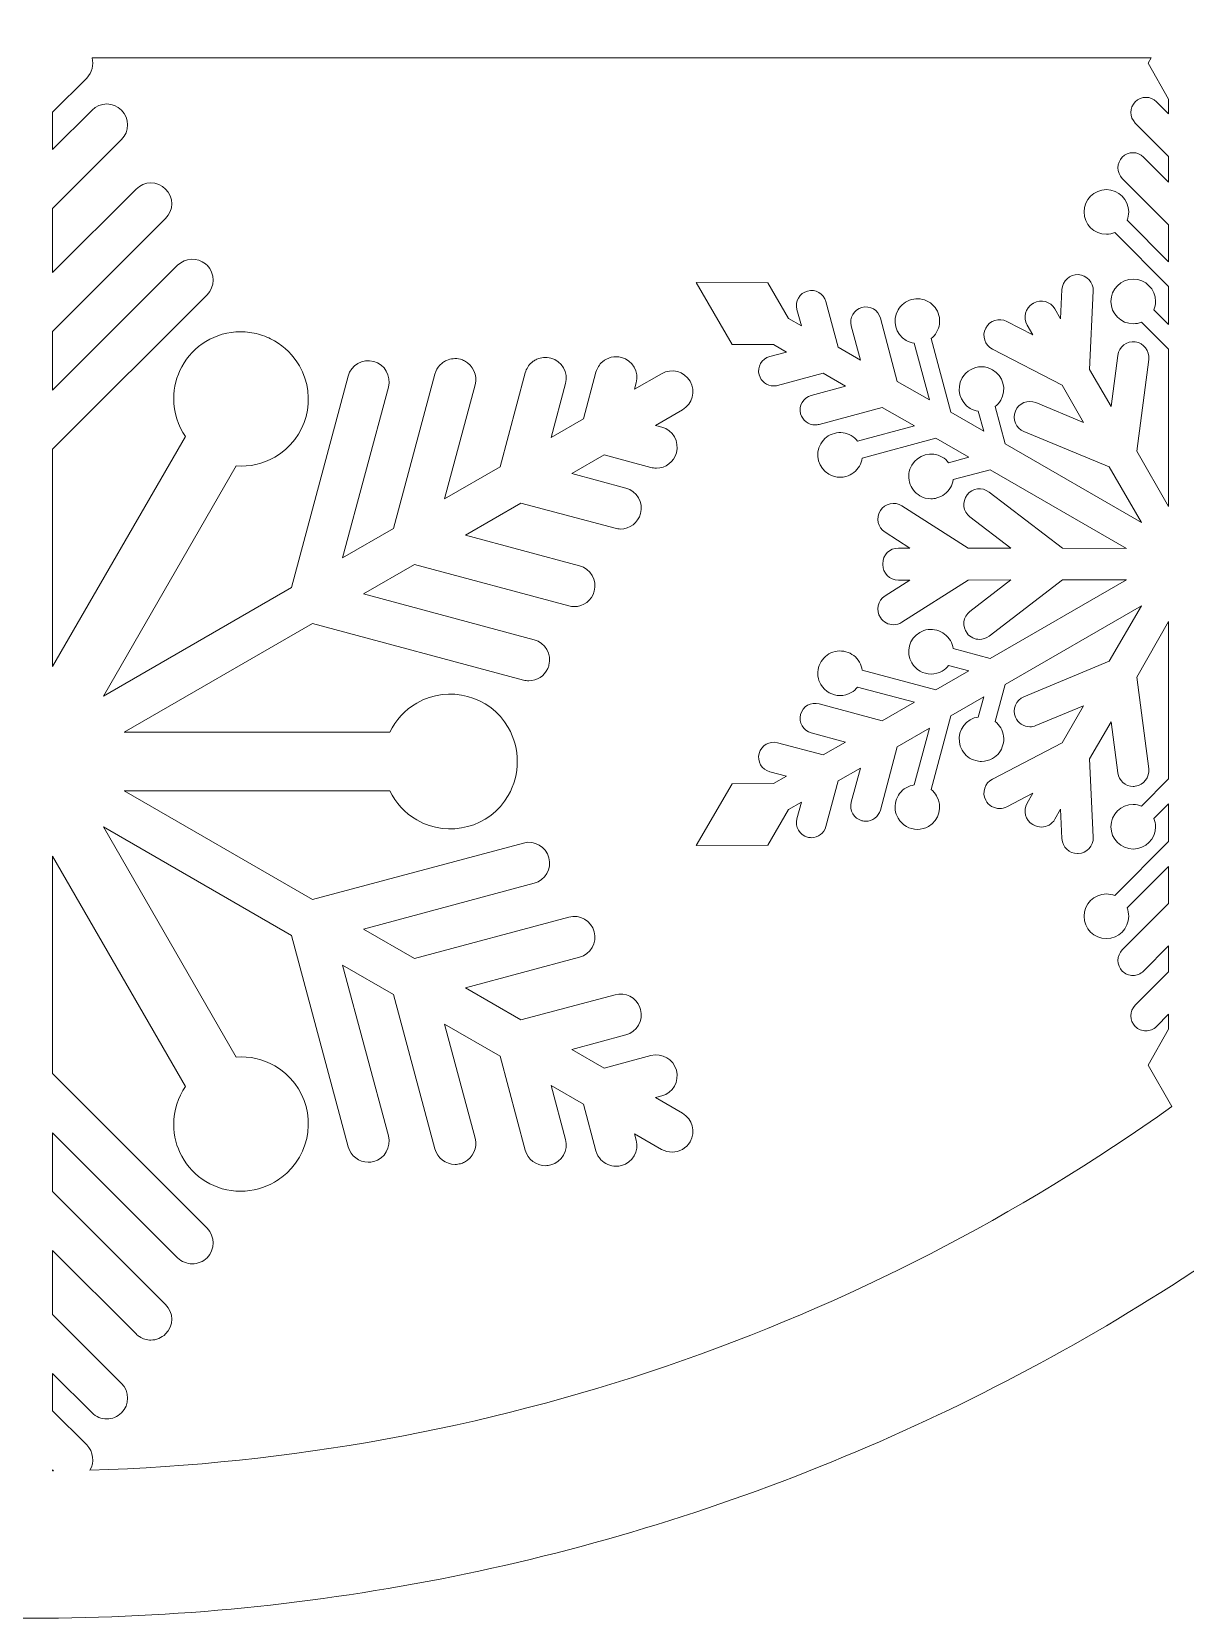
# Model space of a CAD drawing. Extents: x 466 to 614, y -640 to -438.
# Drawn here: x 540 to 580.6, y -640 to -584.2 of the extents above; entities that cross this region are included whole.
import ezdxf

# ---------------------------------------------------------------- set-up
doc = ezdxf.new("R2010")
doc.units = 0
doc.header["$MEASUREMENT"] = 0
doc.layers.add('Layer 1', color=7, linetype='Continuous', lineweight=0)

msp = doc.modelspace()

# ---------------------------------------------------------------- linework, layer by layer
at = {"layer": 'Layer 1'}
for points, knots in [([(614.198, -559.449), (613.622, -552.3), (612.027, -545.335), (609.434, -538.656), (609.165, -537.96), (608.884, -537.267), (608.592, -536.578), (607.313, -533.554), (605.846, -530.634), (604.195, -527.828), (603.716, -527.014), (603.222, -526.209), (602.713, -525.414), (601.444, -523.435), (600.081, -521.517), (598.626, -519.662), (602.792, -522.693), (609.454, -523.118), (612.538, -518.351), (613.004, -517.635), (612.378, -516.842), (611.641, -516.78), (606.961, -516.404), (604.298, -511.363), (603.151, -507.365), (601.705, -502.358), (601.176, -496.789), (597.512, -492.777), (595.919, -491.032), (593.965, -489.822), (591.838, -488.987), (594.557, -488.632), (597.213, -487.965), (599.702, -486.727), (604.34, -484.426), (608.213, -480.031), (608.415, -474.67), (608.644, -468.739), (604.646, -463.649), (600.036, -460.395), (595.05, -456.869), (589.154, -455.006), (583.96, -451.856), (581.463, -450.34), (579.356, -448.497), (577.409, -446.335), (575.699, -444.422), (573.974, -442.392), (571.687, -441.147), (566.576, -438.366), (560.666, -440.994), (557.314, -445.25), (555.457, -447.614), (554.22, -450.354), (553.135, -453.135), (551.911, -456.285), (550.764, -459.47), (549.589, -462.641), (549.38, -463.204), (549.171, -463.76), (548.963, -464.323), (548.511, -462.655), (547.19, -461.285), (545.451, -460.506), (544.026, -459.866), (542.42, -459.456), (540.883, -459.226), (540.59, -459.182), (540.294, -459.161), (540, -459.155), (539.706, -459.161), (539.41, -459.182), (539.117, -459.226), (537.58, -459.456), (535.974, -459.866), (534.549, -460.506), (532.81, -461.285), (531.489, -462.655), (531.037, -464.323), (530.829, -463.76), (530.62, -463.204), (530.411, -462.641), (529.236, -459.47), (528.089, -456.285), (526.865, -453.135), (525.78, -450.354), (524.543, -447.614), (522.686, -445.25), (519.334, -440.994), (513.424, -438.366), (508.313, -441.147), (506.026, -442.392), (504.301, -444.422), (502.591, -446.335), (500.644, -448.497), (498.537, -450.34), (496.04, -451.856), (490.846, -455.006), (484.95, -456.869), (479.964, -460.395), (475.354, -463.649), (471.356, -468.739), (471.585, -474.67), (471.787, -480.031), (475.66, -484.426), (480.298, -486.727), (482.787, -487.965), (485.443, -488.632), (488.162, -488.987), (486.035, -489.822), (484.081, -491.032), (482.488, -492.777), (478.824, -496.789), (478.295, -502.358), (476.849, -507.365), (475.702, -511.363), (473.039, -516.404), (468.359, -516.78), (467.622, -516.842), (466.996, -517.635), (467.462, -518.351), (470.546, -523.118), (477.208, -522.693), (481.374, -519.662), (479.919, -521.517), (478.556, -523.435), (477.287, -525.414), (476.778, -526.209), (476.284, -527.014), (475.805, -527.828), (474.154, -530.634), (472.687, -533.554), (471.408, -536.578), (471.116, -537.267), (470.835, -537.96), (470.566, -538.656), (467.973, -545.335), (466.378, -552.3), (465.802, -559.449), (465.639, -561.47), (465.556, -563.507), (465.556, -565.556), (465.556, -574.849), (467.24, -583.889), (470.566, -592.457), (470.835, -593.152), (471.116, -593.844), (471.408, -594.534), (474.199, -601.134), (477.888, -607.233), (482.413, -612.741), (482.413, -612.741), (482.355, -612.839), (482.355, -612.839), (482.355, -612.839), (482.492, -612.839), (482.492, -612.839), (484.021, -614.693), (485.644, -616.48), (487.36, -618.196), (494.196, -625.031), (502.157, -630.399), (511.022, -634.149), (520.202, -638.03), (529.951, -640), (540, -640), (550.049, -640), (559.798, -638.03), (568.978, -634.149), (577.843, -630.399), (585.804, -625.031), (592.64, -618.196), (594.356, -616.48), (595.979, -614.693), (597.508, -612.839), (597.508, -612.839), (597.645, -612.839), (597.645, -612.839), (597.645, -612.839), (597.587, -612.741), (597.587, -612.741), (602.112, -607.233), (605.801, -601.134), (608.592, -594.534), (608.884, -593.844), (609.165, -593.152), (609.434, -592.457), (612.76, -583.889), (614.444, -574.849), (614.444, -565.556), (614.444, -563.507), (614.361, -561.47), (614.198, -559.449)], [0, 0, 0, 0, 1, 1, 1, 2, 2, 2, 3, 3, 3, 4, 4, 4, 5, 5, 5, 6, 6, 6, 7, 7, 7, 8, 8, 8, 9, 9, 9, 10, 10, 10, 11, 11, 11, 12, 12, 12, 13, 13, 13, 14, 14, 14, 15, 15, 15, 16, 16, 16, 17, 17, 17, 18, 18, 18, 19, 19, 19, 20, 20, 20, 21, 21, 21, 22, 22, 22, 23, 23, 23, 24, 24, 24, 25, 25, 25, 26, 26, 26, 27, 27, 27, 28, 28, 28, 29, 29, 29, 30, 30, 30, 31, 31, 31, 32, 32, 32, 33, 33, 33, 34, 34, 34, 35, 35, 35, 36, 36, 36, 37, 37, 37, 38, 38, 38, 39, 39, 39, 40, 40, 40, 41, 41, 41, 42, 42, 42, 43, 43, 43, 44, 44, 44, 45, 45, 45, 46, 46, 46, 47, 47, 47, 48, 48, 48, 49, 49, 49, 50, 50, 50, 51, 51, 51, 52, 52, 52, 53, 53, 53, 54, 54, 54, 55, 55, 55, 56, 56, 56, 57, 57, 57, 58, 58, 58, 59, 59, 59, 60, 60, 60, 61, 61, 61, 62, 62, 62, 63, 63, 63, 64, 64, 64, 64]), ([(542.047, -634.793), (542.211, -634.512), (542.173, -634.146), (541.933, -633.906), (541.933, -633.906), (540.732, -632.706), (540.732, -632.706), (540.732, -632.706), (540.732, -631.393), (540.732, -631.393), (540.732, -631.393), (542.12, -632.781), (542.12, -632.781), (542.262, -632.922), (542.451, -632.994), (542.638, -632.994), (542.826, -632.994), (543.013, -632.922), (543.154, -632.781), (543.443, -632.495), (543.443, -632.029), (543.154, -631.743), (543.154, -631.743), (540.732, -629.321), (540.732, -629.321), (540.732, -629.321), (540.732, -627.068), (540.732, -627.068), (540.732, -627.068), (543.67, -630.006), (543.67, -630.006), (543.706, -630.041), (543.745, -630.072), (543.786, -630.099), (543.908, -630.179), (544.049, -630.22), (544.189, -630.22), (544.376, -630.22), (544.563, -630.147), (544.708, -630.006), (544.994, -629.72), (544.994, -629.255), (544.708, -628.969), (544.708, -628.969), (540.732, -624.996), (540.732, -624.996), (540.732, -624.996), (540.732, -622.93), (540.732, -622.93), (540.732, -622.93), (545.13, -627.325), (545.13, -627.325), (545.272, -627.469), (545.459, -627.541), (545.646, -627.541), (545.836, -627.541), (546.023, -627.469), (546.164, -627.325), (546.45, -627.039), (546.45, -626.576), (546.164, -626.29), (546.164, -626.29), (540.732, -620.855), (540.732, -620.855), (540.732, -620.855), (540.732, -613.215), (540.732, -613.215), (540.732, -613.215), (545.405, -621.307), (545.405, -621.307), (545.146, -621.687), (544.994, -622.144), (544.994, -622.638), (544.994, -623.044), (545.096, -623.425), (545.277, -623.758), (545.674, -624.49), (546.45, -624.988), (547.343, -624.988), (547.779, -624.988), (548.185, -624.871), (548.536, -624.665), (548.712, -624.566), (548.875, -624.44), (549.025, -624.296), (549.172, -624.151), (549.303, -623.983), (549.41, -623.796), (550.059, -622.671), (549.674, -621.232), (548.549, -620.583), (548.124, -620.337), (547.651, -620.241), (547.194, -620.275), (547.194, -620.275), (542.521, -612.184), (542.521, -612.184), (542.521, -612.184), (549.137, -616.004), (549.137, -616.004), (549.137, -616.004), (551.126, -623.424), (551.126, -623.424), (551.214, -623.753), (551.511, -623.967), (551.834, -623.967), (551.896, -623.967), (551.96, -623.959), (552.024, -623.943), (552.414, -623.839), (552.647, -623.435), (552.543, -623.045), (552.543, -623.045), (550.933, -617.041), (550.933, -617.041), (550.933, -617.041), (552.722, -618.073), (552.722, -618.073), (552.722, -618.073), (554.176, -623.502), (554.176, -623.502), (554.264, -623.831), (554.561, -624.045), (554.884, -624.045), (554.946, -624.045), (555.01, -624.037), (555.074, -624.02), (555.123, -624.007), (555.169, -623.99), (555.213, -623.968), (555.517, -623.816), (555.684, -623.466), (555.593, -623.122), (555.593, -623.122), (554.515, -619.11), (554.515, -619.11), (554.515, -619.11), (556.47, -620.235), (556.47, -620.235), (556.47, -620.235), (557.354, -623.545), (557.354, -623.545), (557.443, -623.873), (557.739, -624.09), (558.063, -624.09), (558.094, -624.09), (558.125, -624.088), (558.157, -624.084), (558.188, -624.079), (558.221, -624.073), (558.253, -624.063), (558.643, -623.959), (558.875, -623.558), (558.771, -623.165), (558.771, -623.165), (558.263, -621.272), (558.263, -621.272), (558.263, -621.272), (559.399, -621.93), (559.399, -621.93), (559.399, -621.93), (559.841, -623.569), (559.841, -623.569), (559.873, -623.691), (559.934, -623.798), (560.016, -623.884), (560.152, -624.027), (560.344, -624.111), (560.546, -624.111), (560.61, -624.111), (560.675, -624.103), (560.736, -624.087), (561.129, -623.983), (561.359, -623.579), (561.255, -623.189), (561.255, -623.189), (561.196, -622.965), (561.196, -622.965), (561.196, -622.965), (562.15, -623.518), (562.15, -623.518), (562.265, -623.582), (562.391, -623.614), (562.516, -623.614), (562.77, -623.614), (563.014, -623.483), (563.15, -623.248), (563.353, -622.898), (563.233, -622.449), (562.883, -622.248), (562.883, -622.248), (561.928, -621.695), (561.928, -621.695), (561.928, -621.695), (562.153, -621.636), (562.153, -621.636), (562.543, -621.532), (562.776, -621.131), (562.669, -620.738), (562.565, -620.347), (562.164, -620.115), (561.773, -620.222), (561.773, -620.222), (560.132, -620.66), (560.132, -620.66), (560.132, -620.66), (558.996, -620.003), (558.996, -620.003), (558.996, -620.003), (560.891, -619.495), (560.891, -619.495), (561.281, -619.39), (561.514, -618.99), (561.407, -618.599), (561.401, -618.575), (561.393, -618.551), (561.384, -618.527), (561.253, -618.179), (560.877, -617.983), (560.511, -618.081), (560.511, -618.081), (557.202, -618.965), (557.202, -618.965), (557.202, -618.965), (555.248, -617.84), (555.248, -617.84), (555.248, -617.84), (559.263, -616.765), (559.263, -616.765), (559.653, -616.658), (559.886, -616.257), (559.782, -615.867), (559.677, -615.477), (559.274, -615.244), (558.884, -615.349), (558.884, -615.349), (553.454, -616.803), (553.454, -616.803), (553.454, -616.803), (551.666, -615.771), (551.666, -615.771), (551.666, -615.771), (557.67, -614.162), (557.67, -614.162), (558.06, -614.057), (558.293, -613.656), (558.188, -613.266), (558.084, -612.873), (557.683, -612.641), (557.29, -612.748), (557.29, -612.748), (549.869, -614.734), (549.869, -614.734), (549.869, -614.734), (543.253, -610.914), (543.253, -610.914), (543.253, -610.914), (552.596, -610.914), (552.596, -610.914), (552.794, -611.328), (553.115, -611.689), (553.542, -611.938), (554.668, -612.585), (556.106, -612.2), (556.756, -611.077), (556.972, -610.7), (557.074, -610.288), (557.068, -609.882), (557.074, -609.478), (556.972, -609.067), (556.756, -608.69), (556.106, -607.564), (554.668, -607.179), (553.542, -607.829), (553.115, -608.075), (552.794, -608.436), (552.596, -608.85), (552.596, -608.85), (543.253, -608.85), (543.253, -608.85), (543.253, -608.85), (549.869, -605.03), (549.869, -605.03), (549.869, -605.03), (557.29, -607.019), (557.29, -607.019), (557.354, -607.035), (557.419, -607.043), (557.483, -607.043), (557.763, -607.043), (558.026, -606.877), (558.146, -606.617), (558.163, -606.58), (558.177, -606.541), (558.188, -606.5), (558.293, -606.11), (558.06, -605.706), (557.67, -605.602), (557.67, -605.602), (551.666, -603.993), (551.666, -603.993), (551.666, -603.993), (553.454, -602.961), (553.454, -602.961), (553.454, -602.961), (558.884, -604.415), (558.884, -604.415), (558.948, -604.431), (559.012, -604.439), (559.073, -604.439), (559.397, -604.439), (559.693, -604.225), (559.782, -603.897), (559.886, -603.506), (559.653, -603.105), (559.263, -603.001), (559.263, -603.001), (555.248, -601.924), (555.248, -601.924), (555.248, -601.924), (557.202, -600.798), (557.202, -600.798), (557.202, -600.798), (560.511, -601.683), (560.511, -601.683), (560.573, -601.702), (560.637, -601.71), (560.701, -601.71), (561.025, -601.71), (561.321, -601.493), (561.407, -601.165), (561.514, -600.774), (561.281, -600.373), (560.891, -600.269), (560.891, -600.269), (558.996, -599.761), (558.996, -599.761), (558.996, -599.761), (560.132, -599.104), (560.132, -599.104), (560.132, -599.104), (561.773, -599.545), (561.773, -599.545), (561.835, -599.561), (561.899, -599.569), (561.963, -599.569), (562.286, -599.569), (562.583, -599.352), (562.669, -599.026), (562.776, -598.636), (562.543, -598.232), (562.153, -598.128), (562.153, -598.128), (561.928, -598.069), (561.928, -598.069), (561.928, -598.069), (562.883, -597.518), (562.883, -597.518), (563.233, -597.315), (563.353, -596.866), (563.15, -596.516), (562.949, -596.166), (562.5, -596.045), (562.15, -596.249), (562.15, -596.249), (561.196, -596.799), (561.196, -596.799), (561.196, -596.799), (561.255, -596.575), (561.255, -596.575), (561.359, -596.184), (561.129, -595.783), (560.736, -595.679), (560.492, -595.612), (560.244, -595.678), (560.067, -595.832), (559.96, -595.925), (559.88, -596.049), (559.841, -596.195), (559.841, -596.195), (559.399, -597.834), (559.399, -597.834), (559.399, -597.834), (558.263, -598.491), (558.263, -598.491), (558.263, -598.491), (558.771, -596.599), (558.771, -596.599), (558.875, -596.208), (558.643, -595.805), (558.253, -595.701), (558.082, -595.655), (557.909, -595.674), (557.759, -595.742), (557.738, -595.752), (557.717, -595.763), (557.696, -595.774), (557.656, -595.798), (557.617, -595.825), (557.582, -595.856), (557.475, -595.949), (557.394, -596.073), (557.354, -596.219), (557.354, -596.219), (556.47, -599.529), (556.47, -599.529), (556.47, -599.529), (554.515, -600.654), (554.515, -600.654), (554.515, -600.654), (555.593, -596.642), (555.593, -596.642), (555.684, -596.3), (555.517, -595.948), (555.213, -595.796), (555.169, -595.774), (555.123, -595.756), (555.074, -595.743), (554.903, -595.698), (554.73, -595.717), (554.58, -595.785), (554.538, -595.804), (554.497, -595.828), (554.459, -595.855), (554.42, -595.882), (554.385, -595.913), (554.352, -595.948), (554.27, -596.033), (554.209, -596.14), (554.176, -596.262), (554.176, -596.262), (552.722, -601.691), (552.722, -601.691), (552.722, -601.691), (550.933, -602.723), (550.933, -602.723), (550.933, -602.723), (552.543, -596.719), (552.543, -596.719), (552.647, -596.329), (552.414, -595.925), (552.024, -595.821), (551.634, -595.717), (551.23, -595.949), (551.126, -596.339), (551.126, -596.339), (549.137, -603.76), (549.137, -603.76), (549.137, -603.76), (542.521, -607.58), (542.521, -607.58), (542.521, -607.58), (547.194, -599.488), (547.194, -599.488), (547.651, -599.526), (548.124, -599.427), (548.549, -599.181), (549.674, -598.531), (550.059, -597.093), (549.41, -595.968), (549.193, -595.594), (548.888, -595.3), (548.536, -595.099), (548.36, -594.996), (548.171, -594.915), (547.971, -594.86), (547.772, -594.805), (547.561, -594.776), (547.343, -594.776), (546.45, -594.776), (545.674, -595.273), (545.277, -596.007), (545.096, -596.34), (544.994, -596.722), (544.994, -597.128), (544.994, -597.62), (545.146, -598.08), (545.405, -598.457), (545.405, -598.457), (540.732, -606.548), (540.732, -606.548), (540.732, -606.548), (540.732, -598.908), (540.732, -598.908), (540.732, -598.908), (546.164, -593.476), (546.164, -593.476), (546.45, -593.19), (546.45, -592.725), (546.164, -592.439), (546.147, -592.421), (546.128, -592.405), (546.109, -592.389), (545.821, -592.154), (545.398, -592.171), (545.13, -592.439), (545.13, -592.439), (540.732, -596.834), (540.732, -596.834), (540.732, -596.834), (540.732, -594.77), (540.732, -594.77), (540.732, -594.77), (544.708, -590.795), (544.708, -590.795), (544.994, -590.509), (544.994, -590.044), (544.708, -589.758), (544.421, -589.472), (543.956, -589.472), (543.67, -589.758), (543.67, -589.758), (540.732, -592.696), (540.732, -592.696), (540.732, -592.696), (540.732, -590.445), (540.732, -590.445), (540.732, -590.445), (540.732, -590.442), (540.732, -590.442), (540.732, -590.442), (543.154, -588.02), (543.154, -588.02), (543.443, -587.734), (543.443, -587.272), (543.154, -586.983), (542.871, -586.697), (542.406, -586.697), (542.12, -586.983), (542.12, -586.983), (540.732, -588.371), (540.732, -588.371), (540.732, -588.371), (540.732, -587.058), (540.732, -587.058), (540.732, -587.058), (541.933, -585.858), (541.933, -585.858), (542.125, -585.666), (542.187, -585.394), (542.122, -585.149), (542.122, -585.149), (579.362, -585.149), (579.362, -585.149), (579.362, -585.149), (579.256, -585.335), (579.256, -585.335), (579.256, -585.335), (579.976, -586.595), (579.976, -586.595), (579.976, -586.595), (579.976, -587.117), (579.976, -587.117), (579.976, -587.117), (579.549, -586.69), (579.549, -586.69), (579.344, -586.484), (579.009, -586.484), (578.803, -586.69), (578.596, -586.896), (578.596, -587.231), (578.803, -587.437), (578.803, -587.437), (579.976, -588.61), (579.976, -588.61), (579.976, -588.61), (579.976, -589.519), (579.976, -589.519), (579.976, -589.519), (579.094, -588.636), (579.094, -588.636), (578.888, -588.43), (578.553, -588.43), (578.347, -588.636), (578.141, -588.843), (578.141, -589.177), (578.347, -589.383), (578.347, -589.383), (579.976, -591.012), (579.976, -591.012), (579.976, -591.012), (579.976, -592.314), (579.976, -592.314), (579.976, -592.314), (578.516, -590.855), (578.516, -590.855), (578.552, -590.764), (578.573, -590.666), (578.573, -590.563), (578.573, -590.13), (578.221, -589.779), (577.789, -589.779), (577.356, -589.779), (577.004, -590.13), (577.004, -590.563), (577.004, -590.995), (577.356, -591.347), (577.789, -591.347), (577.892, -591.347), (577.99, -591.327), (578.081, -591.29), (578.081, -591.29), (579.976, -593.186), (579.976, -593.186), (579.976, -593.186), (579.976, -594.519), (579.976, -594.519), (579.976, -594.519), (579.458, -594.002), (579.458, -594.002), (579.495, -593.912), (579.515, -593.813), (579.515, -593.71), (579.515, -593.278), (579.164, -592.926), (578.731, -592.926), (578.298, -592.926), (577.946, -593.278), (577.946, -593.71), (577.946, -594.143), (578.298, -594.494), (578.731, -594.494), (578.834, -594.494), (578.933, -594.474), (579.023, -594.438), (579.023, -594.438), (579.976, -595.391), (579.976, -595.391), (579.976, -595.391), (579.976, -600.922), (579.976, -600.922), (579.976, -600.922), (578.853, -598.972), (578.853, -598.972), (578.853, -598.972), (579.276, -595.749), (579.276, -595.749), (579.316, -595.448), (579.104, -595.171), (578.802, -595.132), (578.501, -595.092), (578.225, -595.304), (578.185, -595.606), (578.185, -595.606), (577.95, -597.402), (577.95, -597.402), (577.95, -597.402), (577.199, -596.098), (577.199, -596.098), (577.199, -596.098), (577.324, -593.341), (577.324, -593.341), (577.338, -593.038), (577.103, -592.781), (576.799, -592.767), (576.496, -592.754), (576.238, -592.989), (576.225, -593.292), (576.225, -593.292), (576.178, -594.323), (576.178, -594.323), (576.178, -594.323), (575.977, -593.974), (575.977, -593.974), (575.826, -593.711), (575.49, -593.62), (575.226, -593.772), (575.222, -593.774), (575.218, -593.778), (575.214, -593.78), (575.21, -593.782), (575.205, -593.784), (575.2, -593.787), (574.938, -593.939), (574.848, -594.276), (575, -594.538), (575, -594.538), (575.202, -594.887), (575.202, -594.887), (575.202, -594.887), (574.286, -594.412), (574.286, -594.412), (574.016, -594.272), (573.684, -594.377), (573.544, -594.647), (573.404, -594.916), (573.51, -595.248), (573.779, -595.388), (573.779, -595.388), (576.228, -596.658), (576.228, -596.658), (576.228, -596.658), (576.982, -597.96), (576.982, -597.96), (576.982, -597.96), (575.309, -597.266), (575.309, -597.266), (575.028, -597.15), (574.707, -597.283), (574.59, -597.564), (574.474, -597.845), (574.607, -598.166), (574.888, -598.283), (574.888, -598.283), (577.89, -599.528), (577.89, -599.528), (577.89, -599.528), (579.018, -601.475), (579.018, -601.475), (579.018, -601.475), (574.228, -598.71), (574.228, -598.71), (574.228, -598.71), (573.879, -597.408), (573.879, -597.408), (573.957, -597.347), (574.023, -597.271), (574.074, -597.183), (574.29, -596.809), (574.161, -596.328), (573.787, -596.112), (573.664, -596.041), (573.529, -596.007), (573.396, -596.007), (573.125, -596.007), (572.861, -596.147), (572.716, -596.399), (572.5, -596.774), (572.628, -597.254), (573.003, -597.47), (573.091, -597.521), (573.186, -597.554), (573.284, -597.568), (573.284, -597.568), (573.473, -598.274), (573.473, -598.274), (573.473, -598.274), (572.318, -597.607), (572.318, -597.607), (572.318, -597.607), (571.624, -595.018), (571.624, -595.018), (571.701, -594.958), (571.768, -594.883), (571.819, -594.794), (571.924, -594.612), (571.952, -594.401), (571.898, -594.199), (571.843, -593.996), (571.714, -593.827), (571.532, -593.722), (571.351, -593.617), (571.139, -593.59), (570.937, -593.644), (570.735, -593.698), (570.566, -593.828), (570.461, -594.009), (570.245, -594.384), (570.373, -594.864), (570.748, -595.08), (570.838, -595.132), (570.933, -595.164), (571.029, -595.178), (571.029, -595.178), (571.564, -597.171), (571.564, -597.171), (571.564, -597.171), (570.435, -596.52), (570.435, -596.52), (570.435, -596.52), (569.839, -594.295), (569.839, -594.295), (569.764, -594.013), (569.474, -593.847), (569.193, -593.922), (568.911, -593.998), (568.744, -594.287), (568.819, -594.569), (568.819, -594.569), (569.142, -595.773), (569.142, -595.773), (569.142, -595.773), (568.355, -595.319), (568.355, -595.319), (568.355, -595.319), (567.926, -593.716), (567.926, -593.716), (567.85, -593.435), (567.561, -593.268), (567.279, -593.343), (566.998, -593.418), (566.83, -593.708), (566.906, -593.99), (566.906, -593.99), (567.062, -594.572), (567.062, -594.572), (567.062, -594.572), (566.61, -594.312), (566.61, -594.312), (566.61, -594.312), (565.879, -593.057), (565.879, -593.057), (565.879, -593.057), (563.363, -593.046), (563.363, -593.046), (563.363, -593.046), (564.63, -595.22), (564.63, -595.22), (564.63, -595.22), (566.082, -595.226), (566.082, -595.226), (566.082, -595.226), (566.534, -595.487), (566.534, -595.487), (566.534, -595.487), (565.951, -595.643), (565.951, -595.643), (565.67, -595.718), (565.502, -596.008), (565.578, -596.29), (565.641, -596.525), (565.854, -596.681), (566.088, -596.681), (566.133, -596.681), (566.179, -596.675), (566.225, -596.663), (566.225, -596.663), (567.827, -596.234), (567.827, -596.234), (567.827, -596.234), (568.614, -596.688), (568.614, -596.688), (568.614, -596.688), (567.409, -597.011), (567.409, -597.011), (567.128, -597.086), (566.961, -597.376), (567.036, -597.658), (567.099, -597.893), (567.313, -598.049), (567.546, -598.049), (567.591, -598.049), (567.637, -598.043), (567.683, -598.031), (567.683, -598.031), (569.907, -597.434), (569.907, -597.434), (569.907, -597.434), (571.036, -598.086), (571.036, -598.086), (571.036, -598.086), (569.041, -598.62), (569.041, -598.62), (568.981, -598.543), (568.906, -598.476), (568.817, -598.425), (568.636, -598.32), (568.425, -598.293), (568.222, -598.347), (568.02, -598.401), (567.851, -598.531), (567.746, -598.712), (567.53, -599.087), (567.659, -599.567), (568.033, -599.783), (568.154, -599.853), (568.288, -599.889), (568.424, -599.889), (568.492, -599.889), (568.561, -599.88), (568.628, -599.862), (568.83, -599.807), (569, -599.678), (569.104, -599.496), (569.156, -599.407), (569.187, -599.312), (569.201, -599.215), (569.201, -599.215), (571.79, -598.521), (571.79, -598.521), (571.79, -598.521), (572.945, -599.188), (572.945, -599.188), (572.945, -599.188), (572.239, -599.378), (572.239, -599.378), (572.178, -599.3), (572.102, -599.234), (572.014, -599.183), (571.639, -598.967), (571.159, -599.095), (570.943, -599.47), (570.838, -599.651), (570.81, -599.862), (570.864, -600.065), (570.919, -600.267), (571.048, -600.436), (571.23, -600.541), (571.351, -600.611), (571.485, -600.647), (571.62, -600.647), (571.689, -600.647), (571.757, -600.638), (571.825, -600.619), (572.027, -600.565), (572.196, -600.435), (572.301, -600.254), (572.352, -600.166), (572.384, -600.071), (572.398, -599.973), (572.398, -599.973), (573.7, -599.624), (573.7, -599.624), (573.7, -599.624), (578.49, -602.39), (578.49, -602.39), (578.49, -602.39), (576.24, -602.387), (576.24, -602.387), (576.24, -602.387), (573.66, -600.409), (573.66, -600.409), (573.419, -600.224), (573.074, -600.27), (572.889, -600.511), (572.704, -600.752), (572.75, -601.097), (572.991, -601.282), (572.991, -601.282), (574.428, -602.384), (574.428, -602.384), (574.428, -602.384), (572.923, -602.382), (572.923, -602.382), (572.923, -602.382), (570.599, -600.897), (570.599, -600.897), (570.343, -600.733), (570.003, -600.808), (569.839, -601.064), (569.676, -601.32), (569.751, -601.66), (570.006, -601.823), (570.006, -601.823), (570.876, -602.379), (570.876, -602.379), (570.876, -602.379), (570.474, -602.378), (570.474, -602.378), (570.473, -602.378), (570.473, -602.378), (570.473, -602.378), (570.17, -602.378), (569.923, -602.624), (569.923, -602.928), (569.923, -602.933), (569.924, -602.938), (569.924, -602.943), (569.924, -602.948), (569.923, -602.953), (569.923, -602.958), (569.923, -603.261), (570.17, -603.507), (570.473, -603.507), (570.473, -603.507), (570.473, -603.507), (570.474, -603.507), (570.474, -603.507), (570.876, -603.506), (570.876, -603.506), (570.876, -603.506), (570.006, -604.062), (570.006, -604.062), (569.751, -604.226), (569.676, -604.566), (569.839, -604.822), (569.944, -604.986), (570.122, -605.076), (570.303, -605.076), (570.405, -605.076), (570.507, -605.048), (570.599, -604.989), (570.599, -604.989), (572.923, -603.504), (572.923, -603.504), (572.923, -603.504), (574.428, -603.501), (574.428, -603.501), (574.428, -603.501), (572.991, -604.604), (572.991, -604.604), (572.75, -604.788), (572.704, -605.133), (572.889, -605.375), (572.997, -605.516), (573.16, -605.59), (573.326, -605.59), (573.442, -605.59), (573.56, -605.553), (573.66, -605.477), (573.66, -605.477), (576.24, -603.499), (576.24, -603.499), (576.24, -603.499), (578.49, -603.496), (578.49, -603.496), (578.49, -603.496), (573.7, -606.262), (573.7, -606.262), (573.7, -606.262), (572.398, -605.913), (572.398, -605.913), (572.384, -605.815), (572.352, -605.72), (572.301, -605.632), (572.196, -605.45), (572.027, -605.32), (571.825, -605.266), (571.623, -605.212), (571.411, -605.239), (571.23, -605.345), (570.855, -605.561), (570.726, -606.041), (570.943, -606.416), (571.088, -606.667), (571.352, -606.808), (571.623, -606.808), (571.756, -606.808), (571.891, -606.774), (572.014, -606.703), (572.102, -606.652), (572.178, -606.585), (572.239, -606.508), (572.239, -606.508), (572.945, -606.697), (572.945, -606.697), (572.945, -606.697), (571.79, -607.364), (571.79, -607.364), (571.79, -607.364), (569.201, -606.67), (569.201, -606.67), (569.187, -606.574), (569.156, -606.479), (569.104, -606.389), (569, -606.208), (568.83, -606.078), (568.628, -606.024), (568.426, -605.97), (568.214, -605.998), (568.033, -606.102), (567.852, -606.207), (567.722, -606.376), (567.667, -606.578), (567.613, -606.781), (567.641, -606.992), (567.746, -607.173), (567.891, -607.425), (568.155, -607.565), (568.426, -607.565), (568.559, -607.565), (568.694, -607.531), (568.817, -607.461), (568.906, -607.409), (568.981, -607.342), (569.041, -607.265), (569.041, -607.265), (571.036, -607.799), (571.036, -607.799), (571.036, -607.799), (569.907, -608.451), (569.907, -608.451), (569.907, -608.451), (567.683, -607.855), (567.683, -607.855), (567.401, -607.779), (567.112, -607.946), (567.036, -608.228), (566.961, -608.51), (567.128, -608.799), (567.409, -608.875), (567.409, -608.875), (568.614, -609.198), (568.614, -609.198), (568.614, -609.198), (567.827, -609.652), (567.827, -609.652), (567.827, -609.652), (566.225, -609.222), (566.225, -609.222), (565.943, -609.147), (565.653, -609.314), (565.578, -609.596), (565.502, -609.878), (565.67, -610.167), (565.951, -610.242), (565.951, -610.242), (566.534, -610.399), (566.534, -610.399), (566.534, -610.399), (566.082, -610.659), (566.082, -610.659), (566.082, -610.659), (564.63, -610.666), (564.63, -610.666), (564.63, -610.666), (563.363, -612.839), (563.363, -612.839), (563.363, -612.839), (565.879, -612.828), (565.879, -612.828), (565.879, -612.828), (566.61, -611.574), (566.61, -611.574), (566.61, -611.574), (567.062, -611.313), (567.062, -611.313), (567.062, -611.313), (566.906, -611.896), (566.906, -611.896), (566.83, -612.178), (566.998, -612.467), (567.279, -612.542), (567.325, -612.555), (567.371, -612.56), (567.416, -612.56), (567.649, -612.56), (567.863, -612.405), (567.926, -612.169), (567.926, -612.169), (568.355, -610.566), (568.355, -610.566), (568.355, -610.566), (569.142, -610.112), (569.142, -610.112), (569.142, -610.112), (568.819, -611.317), (568.819, -611.317), (568.744, -611.599), (568.911, -611.888), (569.193, -611.964), (569.239, -611.976), (569.284, -611.982), (569.33, -611.982), (569.563, -611.982), (569.776, -611.826), (569.839, -611.59), (569.839, -611.59), (570.435, -609.365), (570.435, -609.365), (570.435, -609.365), (571.564, -608.714), (571.564, -608.714), (571.564, -608.714), (571.029, -610.708), (571.029, -610.708), (570.931, -610.722), (570.836, -610.754), (570.748, -610.805), (570.567, -610.909), (570.437, -611.079), (570.383, -611.281), (570.329, -611.484), (570.356, -611.695), (570.461, -611.876), (570.606, -612.127), (570.87, -612.268), (571.142, -612.268), (571.275, -612.268), (571.409, -612.234), (571.532, -612.164), (571.532, -612.164), (571.532, -612.164), (571.532, -612.163), (571.907, -611.947), (572.036, -611.467), (571.819, -611.092), (571.769, -611.004), (571.702, -610.928), (571.624, -610.867), (571.624, -610.867), (572.318, -608.279), (572.318, -608.279), (572.318, -608.279), (573.473, -607.612), (573.473, -607.612), (573.473, -607.612), (573.284, -608.319), (573.284, -608.319), (573.187, -608.332), (573.092, -608.364), (573.002, -608.415), (572.628, -608.632), (572.5, -609.112), (572.716, -609.486), (572.82, -609.668), (572.99, -609.798), (573.192, -609.852), (573.259, -609.87), (573.328, -609.879), (573.396, -609.879), (573.532, -609.879), (573.666, -609.843), (573.787, -609.774), (573.968, -609.669), (574.098, -609.5), (574.152, -609.298), (574.207, -609.095), (574.179, -608.884), (574.074, -608.702), (574.022, -608.613), (573.956, -608.538), (573.879, -608.478), (573.879, -608.478), (574.228, -607.176), (574.228, -607.176), (574.228, -607.176), (579.018, -604.41), (579.018, -604.41), (579.018, -604.41), (577.89, -606.358), (577.89, -606.358), (577.89, -606.358), (574.888, -607.603), (574.888, -607.603), (574.607, -607.719), (574.474, -608.041), (574.59, -608.322), (574.678, -608.533), (574.883, -608.661), (575.099, -608.661), (575.169, -608.661), (575.24, -608.647), (575.309, -608.619), (575.309, -608.619), (576.982, -607.925), (576.982, -607.925), (576.982, -607.925), (576.228, -609.227), (576.228, -609.227), (576.228, -609.227), (573.779, -610.498), (573.779, -610.498), (573.51, -610.638), (573.404, -610.969), (573.544, -611.239), (573.642, -611.428), (573.834, -611.536), (574.033, -611.536), (574.118, -611.536), (574.205, -611.516), (574.286, -611.474), (574.286, -611.474), (575.202, -610.999), (575.202, -610.999), (575.202, -610.999), (575, -611.347), (575, -611.347), (574.848, -611.61), (574.938, -611.947), (575.2, -612.099), (575.205, -612.101), (575.21, -612.103), (575.214, -612.105), (575.218, -612.108), (575.222, -612.111), (575.226, -612.114), (575.313, -612.164), (575.407, -612.187), (575.5, -612.187), (575.691, -612.187), (575.876, -612.088), (575.977, -611.911), (575.977, -611.911), (576.178, -611.562), (576.178, -611.562), (576.178, -611.562), (576.225, -612.593), (576.225, -612.593), (576.238, -612.889), (576.481, -613.119), (576.774, -613.119), (576.782, -613.119), (576.791, -613.118), (576.799, -613.118), (577.103, -613.104), (577.338, -612.847), (577.324, -612.544), (577.324, -612.544), (577.199, -609.788), (577.199, -609.788), (577.199, -609.788), (577.95, -608.484), (577.95, -608.484), (577.95, -608.484), (578.185, -610.28), (578.185, -610.28), (578.222, -610.557), (578.458, -610.758), (578.73, -610.758), (578.754, -610.758), (578.778, -610.757), (578.802, -610.753), (579.104, -610.714), (579.316, -610.438), (579.276, -610.136), (579.276, -610.136), (578.853, -606.914), (578.853, -606.914), (578.853, -606.914), (579.976, -604.963), (579.976, -604.963), (579.976, -604.963), (579.976, -610.495), (579.976, -610.495), (579.976, -610.495), (579.023, -611.448), (579.023, -611.448), (578.933, -611.412), (578.834, -611.391), (578.731, -611.391), (578.298, -611.391), (577.946, -611.743), (577.946, -612.175), (577.946, -612.608), (578.298, -612.96), (578.731, -612.96), (579.164, -612.96), (579.515, -612.608), (579.515, -612.175), (579.515, -612.072), (579.495, -611.974), (579.458, -611.884), (579.458, -611.884), (579.976, -611.366), (579.976, -611.366), (579.976, -611.366), (579.976, -612.7), (579.976, -612.7), (579.976, -612.7), (578.081, -614.595), (578.081, -614.595), (577.99, -614.559), (577.892, -614.538), (577.789, -614.538), (577.356, -614.538), (577.004, -614.89), (577.004, -615.323), (577.004, -615.755), (577.356, -616.107), (577.789, -616.107), (578.221, -616.107), (578.573, -615.755), (578.573, -615.323), (578.573, -615.219), (578.552, -615.121), (578.516, -615.031), (578.516, -615.031), (579.976, -613.571), (579.976, -613.571), (579.976, -613.571), (579.976, -614.874), (579.976, -614.874), (579.976, -614.874), (578.347, -616.503), (578.347, -616.503), (578.141, -616.708), (578.141, -617.043), (578.347, -617.249), (578.45, -617.352), (578.585, -617.404), (578.72, -617.404), (578.856, -617.404), (578.991, -617.352), (579.094, -617.249), (579.094, -617.249), (579.976, -616.367), (579.976, -616.367), (579.976, -616.367), (579.976, -617.276), (579.976, -617.276), (579.976, -617.276), (578.803, -618.449), (578.803, -618.449), (578.596, -618.655), (578.596, -618.989), (578.803, -619.195), (578.906, -619.299), (579.041, -619.35), (579.176, -619.35), (579.311, -619.35), (579.446, -619.299), (579.549, -619.195), (579.549, -619.195), (579.976, -618.769), (579.976, -618.769), (579.976, -618.769), (579.976, -619.29), (579.976, -619.29), (579.976, -619.29), (579.256, -620.551), (579.256, -620.551), (579.256, -620.551), (580.091, -622.013), (580.091, -622.013), (569.288, -629.707), (556.193, -634.38), (542.047, -634.793)], [0, 0, 0, 0, 1, 1, 1, 2, 2, 2, 3, 3, 3, 4, 4, 4, 5, 5, 5, 6, 6, 6, 7, 7, 7, 8, 8, 8, 9, 9, 9, 10, 10, 10, 11, 11, 11, 12, 12, 12, 13, 13, 13, 14, 14, 14, 15, 15, 15, 16, 16, 16, 17, 17, 17, 18, 18, 18, 19, 19, 19, 20, 20, 20, 21, 21, 21, 22, 22, 22, 23, 23, 23, 24, 24, 24, 25, 25, 25, 26, 26, 26, 27, 27, 27, 28, 28, 28, 29, 29, 29, 30, 30, 30, 31, 31, 31, 32, 32, 32, 33, 33, 33, 34, 34, 34, 35, 35, 35, 36, 36, 36, 37, 37, 37, 38, 38, 38, 39, 39, 39, 40, 40, 40, 41, 41, 41, 42, 42, 42, 43, 43, 43, 44, 44, 44, 45, 45, 45, 46, 46, 46, 47, 47, 47, 48, 48, 48, 49, 49, 49, 50, 50, 50, 51, 51, 51, 52, 52, 52, 53, 53, 53, 54, 54, 54, 55, 55, 55, 56, 56, 56, 57, 57, 57, 58, 58, 58, 59, 59, 59, 60, 60, 60, 61, 61, 61, 62, 62, 62, 63, 63, 63, 64, 64, 64, 65, 65, 65, 66, 66, 66, 67, 67, 67, 68, 68, 68, 69, 69, 69, 70, 70, 70, 71, 71, 71, 72, 72, 72, 73, 73, 73, 74, 74, 74, 75, 75, 75, 76, 76, 76, 77, 77, 77, 78, 78, 78, 79, 79, 79, 80, 80, 80, 81, 81, 81, 82, 82, 82, 83, 83, 83, 84, 84, 84, 85, 85, 85, 86, 86, 86, 87, 87, 87, 88, 88, 88, 89, 89, 89, 90, 90, 90, 91, 91, 91, 92, 92, 92, 93, 93, 93, 94, 94, 94, 95, 95, 95, 96, 96, 96, 97, 97, 97, 98, 98, 98, 99, 99, 99, 100, 100, 100, 101, 101, 101, 102, 102, 102, 103, 103, 103, 104, 104, 104, 105, 105, 105, 106, 106, 106, 107, 107, 107, 108, 108, 108, 109, 109, 109, 110, 110, 110, 111, 111, 111, 112, 112, 112, 113, 113, 113, 114, 114, 114, 115, 115, 115, 116, 116, 116, 117, 117, 117, 118, 118, 118, 119, 119, 119, 120, 120, 120, 121, 121, 121, 122, 122, 122, 123, 123, 123, 124, 124, 124, 125, 125, 125, 126, 126, 126, 127, 127, 127, 128, 128, 128, 129, 129, 129, 130, 130, 130, 131, 131, 131, 132, 132, 132, 133, 133, 133, 134, 134, 134, 135, 135, 135, 136, 136, 136, 137, 137, 137, 138, 138, 138, 139, 139, 139, 140, 140, 140, 141, 141, 141, 142, 142, 142, 143, 143, 143, 144, 144, 144, 145, 145, 145, 146, 146, 146, 147, 147, 147, 148, 148, 148, 149, 149, 149, 150, 150, 150, 151, 151, 151, 152, 152, 152, 153, 153, 153, 154, 154, 154, 155, 155, 155, 156, 156, 156, 157, 157, 157, 158, 158, 158, 159, 159, 159, 160, 160, 160, 161, 161, 161, 162, 162, 162, 163, 163, 163, 164, 164, 164, 165, 165, 165, 166, 166, 166, 167, 167, 167, 168, 168, 168, 169, 169, 169, 170, 170, 170, 171, 171, 171, 172, 172, 172, 173, 173, 173, 174, 174, 174, 175, 175, 175, 176, 176, 176, 177, 177, 177, 178, 178, 178, 179, 179, 179, 180, 180, 180, 181, 181, 181, 182, 182, 182, 183, 183, 183, 184, 184, 184, 185, 185, 185, 186, 186, 186, 187, 187, 187, 188, 188, 188, 189, 189, 189, 190, 190, 190, 191, 191, 191, 192, 192, 192, 193, 193, 193, 194, 194, 194, 195, 195, 195, 196, 196, 196, 197, 197, 197, 198, 198, 198, 199, 199, 199, 200, 200, 200, 201, 201, 201, 202, 202, 202, 203, 203, 203, 204, 204, 204, 205, 205, 205, 206, 206, 206, 207, 207, 207, 208, 208, 208, 209, 209, 209, 210, 210, 210, 211, 211, 211, 212, 212, 212, 213, 213, 213, 214, 214, 214, 215, 215, 215, 216, 216, 216, 217, 217, 217, 218, 218, 218, 219, 219, 219, 220, 220, 220, 221, 221, 221, 222, 222, 222, 223, 223, 223, 224, 224, 224, 225, 225, 225, 226, 226, 226, 227, 227, 227, 228, 228, 228, 229, 229, 229, 230, 230, 230, 231, 231, 231, 232, 232, 232, 233, 233, 233, 234, 234, 234, 235, 235, 235, 236, 236, 236, 237, 237, 237, 238, 238, 238, 239, 239, 239, 240, 240, 240, 241, 241, 241, 242, 242, 242, 243, 243, 243, 244, 244, 244, 245, 245, 245, 246, 246, 246, 247, 247, 247, 248, 248, 248, 249, 249, 249, 250, 250, 250, 251, 251, 251, 252, 252, 252, 253, 253, 253, 254, 254, 254, 255, 255, 255, 256, 256, 256, 257, 257, 257, 258, 258, 258, 259, 259, 259, 260, 260, 260, 261, 261, 261, 262, 262, 262, 263, 263, 263, 264, 264, 264, 265, 265, 265, 266, 266, 266, 267, 267, 267, 268, 268, 268, 269, 269, 269, 270, 270, 270, 271, 271, 271, 272, 272, 272, 273, 273, 273, 274, 274, 274, 275, 275, 275, 276, 276, 276, 277, 277, 277, 278, 278, 278, 279, 279, 279, 280, 280, 280, 281, 281, 281, 282, 282, 282, 283, 283, 283, 284, 284, 284, 285, 285, 285, 286, 286, 286, 287, 287, 287, 288, 288, 288, 289, 289, 289, 290, 290, 290, 291, 291, 291, 292, 292, 292, 293, 293, 293, 294, 294, 294, 295, 295, 295, 296, 296, 296, 297, 297, 297, 298, 298, 298, 299, 299, 299, 300, 300, 300, 301, 301, 301, 302, 302, 302, 303, 303, 303, 304, 304, 304, 305, 305, 305, 306, 306, 306, 307, 307, 307, 308, 308, 308, 309, 309, 309, 310, 310, 310, 311, 311, 311, 312, 312, 312, 313, 313, 313, 314, 314, 314, 315, 315, 315, 316, 316, 316, 317, 317, 317, 318, 318, 318, 319, 319, 319, 320, 320, 320, 321, 321, 321, 322, 322, 322, 323, 323, 323, 324, 324, 324, 325, 325, 325, 326, 326, 326, 327, 327, 327, 328, 328, 328, 329, 329, 329, 330, 330, 330, 331, 331, 331, 332, 332, 332, 333, 333, 333, 334, 334, 334, 335, 335, 335, 336, 336, 336, 337, 337, 337, 338, 338, 338, 339, 339, 339, 340, 340, 340, 341, 341, 341, 342, 342, 342, 343, 343, 343, 344, 344, 344, 345, 345, 345, 346, 346, 346, 347, 347, 347, 348, 348, 348, 349, 349, 349, 350, 350, 350, 351, 351, 351, 352, 352, 352, 353, 353, 353, 354, 354, 354, 355, 355, 355, 356, 356, 356, 357, 357, 357, 358, 358, 358, 359, 359, 359, 360, 360, 360, 361, 361, 361, 362, 362, 362, 363, 363, 363, 364, 364, 364, 365, 365, 365, 366, 366, 366, 367, 367, 367, 368, 368, 368, 369, 369, 369, 370, 370, 370, 371, 371, 371, 372, 372, 372, 373, 373, 373, 374, 374, 374, 375, 375, 375, 376, 376, 376, 377, 377, 377, 378, 378, 378, 379, 379, 379, 380, 380, 380, 381, 381, 381, 382, 382, 382, 383, 383, 383, 384, 384, 384, 385, 385, 385, 386, 386, 386, 387, 387, 387, 388, 388, 388, 389, 389, 389, 390, 390, 390, 391, 391, 391, 392, 392, 392, 393, 393, 393, 394, 394, 394, 395, 395, 395, 396, 396, 396, 397, 397, 397, 398, 398, 398, 399, 399, 399, 400, 400, 400, 401, 401, 401, 402, 402, 402, 403, 403, 403, 404, 404, 404, 405, 405, 405, 406, 406, 406, 407, 407, 407, 408, 408, 408, 409, 409, 409, 410, 410, 410, 411, 411, 411, 412, 412, 412, 413, 413, 413, 414, 414, 414, 415, 415, 415, 416, 416, 416, 417, 417, 417, 418, 418, 418, 419, 419, 419, 420, 420, 420, 421, 421, 421, 422, 422, 422, 423, 423, 423, 424, 424, 424, 425, 425, 425, 426, 426, 426, 427, 427, 427, 428, 428, 428, 429, 429, 429, 430, 430, 430, 431, 431, 431, 432, 432, 432, 433, 433, 433, 434, 434, 434, 435, 435, 435, 436, 436, 436, 437, 437, 437, 438, 438, 438, 439, 439, 439, 440, 440, 440, 441, 441, 441, 442, 442, 442, 443, 443, 443, 444, 444, 444, 445, 445, 445, 446, 446, 446, 447, 447, 447, 448, 448, 448, 449, 449, 449, 450, 450, 450, 451, 451, 451, 452, 452, 452, 453, 453, 453, 454, 454, 454, 455, 455, 455, 456, 456, 456, 457, 457, 457, 458, 458, 458, 459, 459, 459, 460, 460, 460, 461, 461, 461, 462, 462, 462, 463, 463, 463, 464, 464, 464, 465, 465, 465, 466, 466, 466, 467, 467, 467, 468, 468, 468, 469, 469, 469, 469]), ([(540.732, -634.819), (540.732, -634.819), (540.732, -634.78), (540.732, -634.78), (540.732, -634.78), (540.771, -634.819), (540.771, -634.819), (540.758, -634.819), (540.745, -634.819), (540.732, -634.819)], [0, 0, 0, 0, 1, 1, 1, 2, 2, 2, 3, 3, 3, 3])]:
    msp.add_open_spline(points, degree=3, knots=knots, dxfattribs=at)

doc.saveas('drawing.dxf')
